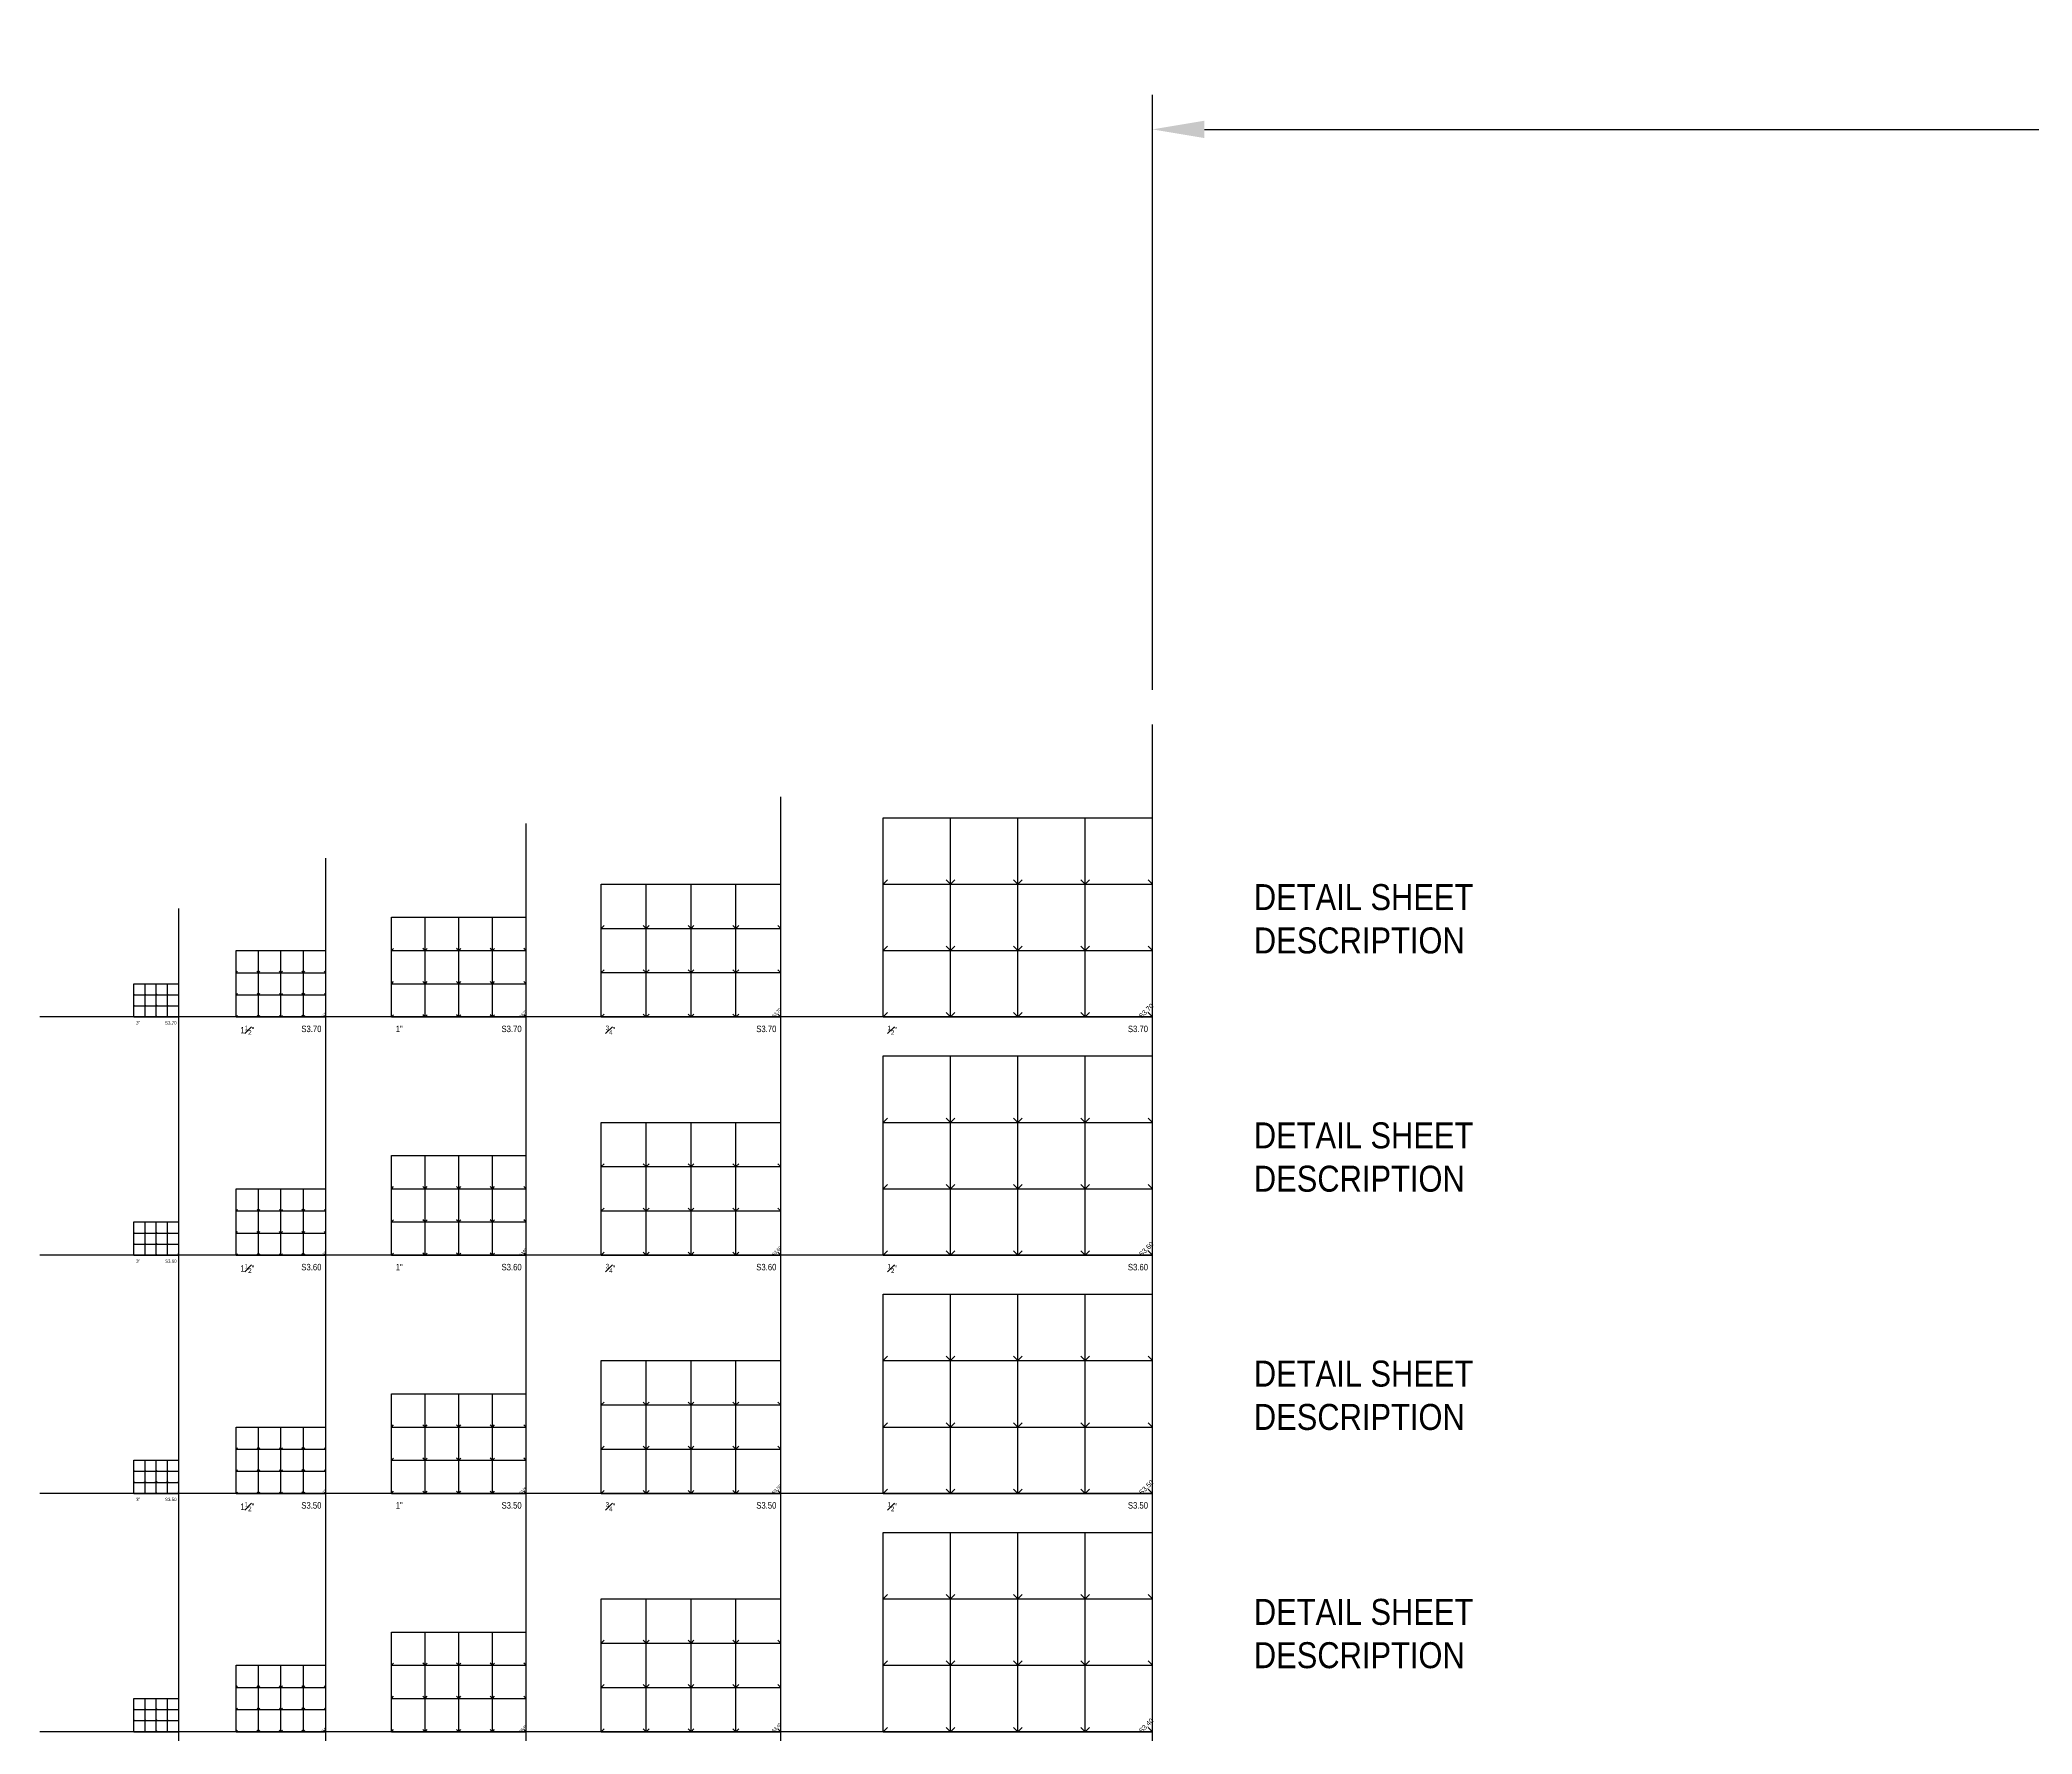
# Model space of a CAD drawing. Header units: inches. Extents: x -2661 to 42767, y -1222 to 9099.
# Drawn here: x 2609 to 8129, y 4406 to 9099 of the extents above; entities that cross this region are included whole.
import ezdxf

# ---------------------------------------------------------------- set-up
doc = ezdxf.new("R2010")
doc.units = ezdxf.units.IN
doc.header["$LTSCALE"] = 12
doc.header["$MEASUREMENT"] = 0
doc.header["$PDMODE"] = 3
doc.linetypes.add('HIDDEN2', pattern=[0.1875, 0.125, -0.0625])
doc.layers.get('0').update_dxf_attribs({"linetype": 'CONTINUOUS'})
doc.layers.get('DefPoints').update_dxf_attribs({"color": 251, "linetype": 'CONTINUOUS'})
doc.layers.add('DESIGNER COMMENTS', color=221, linetype='CONTINUOUS', plot=False)
doc.layers.add('S-ANNO-GRID-NONPLOT', color=251, linetype='CONTINUOUS', plot=False)
doc.styles.add('Arial', font='arial.ttf', dxfattribs={"width": 0.85})
doc.dimstyles.get("Standard").update_dxf_attribs({"dimtxt": 0.125, "dimasz": 0.125, "dimexe": 0.0625, "dimexo": 0.0625, "dimgap": 0.0625, "dimtad": 1, "dimdec": 3, "dimzin": 3, "dimdsep": 46, "dimlunit": 4, "dimtxsty": 'Arial', "dimcen": 0.09375, "dimclrd": 256, "dimclre": 256, "dimclrt": 256, "dimadec": 0, "dimazin": 0, "dimtfac": 1, "dimtdec": 3, "dimtix": 1, "dimtmove": 0, "dimatfit": 3, "dimfxl": 1, "dimfrac": 2, "dimtolj": 1, "dimtzin": 0, "dimarcsym": 0})

# ---------------------------------------------------------------- blocks, each defined once
blk = doc.blocks.new('*D222')
at = {"layer": 'DefPoints', "color": 0, "transparency": 16777216}
for p in [(11691.4, 8851.2), (5691.4, 7202.4), (11691.4, 7136.7)]:
    blk.add_point(p, dxfattribs=at)
at = {"layer": 'S-ANNO-GRID-NONPLOT', "lineweight": -2, "transparency": 16777216}
for p, q in [((5691.4, 7298.4), (5691.4, 8947.2)), ((11691.4, 7232.7), (11691.4, 8947.2)), ((5835.4, 8851.2), (11547.4, 8851.2))]:
    blk.add_line(p, q, dxfattribs=at)
at = {"layer": 'S-ANNO-GRID-NONPLOT', "transparency": 16777216}
for points in [[(5835.4, 8875.2), (5835.4, 8827.2), (5691.4, 8851.2)], [(11547.4, 8875.2), (11547.4, 8827.2), (11691.4, 8851.2)]]:
    blk.add_solid(points, dxfattribs=at)
at = {"layer": 'S-ANNO-GRID-NONPLOT', "transparency": 16777216, "insert": (8691.4, 8973.2), "char_height": 192, "attachment_point": 5, "style": 'Arial'}
blk.add_mtext('\\A1;500\'-0"', dxfattribs=at)
blk = doc.blocks.new('Se_GRID 24x36')
for p, q in [((0, 23), (7.77, 23)), ((0, 15.33), (0, 23)), ((7.77, 0), (7.77, 23)), ((7.77, 23), (15.53, 23)), ((15.53, 0), (15.53, 23)), ((15.53, 23), (23.3, 23)), ((23.3, 0), (23.3, 23)), ((23.3, 23), (31.07, 23)), ((31.07, 15.33), (31.07, 23)), ((0, 15.33), (0.5, 15.83)), ((0, 7.67), (0, 15.33)), ((0, 15.33), (7.77, 15.33)), ((7.77, 15.33), (8.27, 15.83)), ((7.77, 15.33), (15.53, 15.33)), ((15.53, 15.33), (16.03, 15.83)), ((15.53, 15.33), (23.3, 15.33)), ((23.3, 15.33), (23.8, 15.83)), ((23.3, 15.33), (31.07, 15.33)), ((31.07, 7.67), (31.07, 15.33)), ((0, 7.67), (0.5, 8.17)), ((0, 0), (0, 7.67)), ((0, 7.67), (7.77, 7.67)), ((7.77, 7.67), (8.27, 8.17)), ((7.77, 7.67), (15.53, 7.67)), ((15.53, 7.67), (16.03, 8.17)), ((15.53, 7.67), (23.3, 7.67)), ((23.3, 7.67), (23.8, 8.17)), ((23.3, 7.67), (31.07, 7.67)), ((31.07, 0), (31.07, 7.67)), ((0, 0), (0.5, 0.5)), ((0, 0), (7.77, 0)), ((7.77, 0), (8.27, 0.5)), ((7.77, 0), (15.53, 0)), ((15.53, 0), (16.03, 0.5)), ((23.3, 0), (23.8, 0.5)), ((15.53, 0), (23.3, 0)), ((23.3, 0), (31.07, 0))]:
    blk.add_line(p, q)
at = {"linetype": 'HIDDEN2'}
for p, q in [((7.77, 15.33), (7.27, 15.83)), ((15.53, 15.33), (15.03, 15.83)), ((23.3, 15.33), (22.8, 15.83)), ((31.07, 15.33), (30.57, 15.83)), ((7.77, 7.67), (7.27, 8.17)), ((15.53, 7.67), (15.03, 8.17)), ((23.3, 7.67), (22.8, 8.17)), ((31.07, 7.67), (30.57, 8.17)), ((7.77, 0), (7.27, 0.5)), ((15.53, 0), (15.03, 0.5)), ((23.3, 0), (22.8, 0.5)), ((31.07, 0), (30.57, 0.5))]:
    blk.add_line(p, q, dxfattribs=at)

msp = doc.modelspace()

# ---------------------------------------------------------------- linework, layer by layer
at = {"layer": 'S-ANNO-GRID-NONPLOT'}
for p, q in [((5691.43095, 1772.36325), (5691.43095, 7202.39494)), ((4661.78271, 1772.36325), (4661.78271, 7001.85215)), ((3955.98708, 1772.36325), (3955.98708, 6928.42704)), ((3401.30585, 1772.36325), (3401.30585, 6832.16849)), ((2993.82826, 1772.36325), (2993.82826, 6692.49623)), ((5691.43095, 6392.36325), (2609.0403, 6392.36325)), ((5691.43095, 5732.36325), (2609.0403, 5732.36325)), ((5691.43095, 5072.36325), (2609.0403, 5072.36325)), ((5691.43095, 4412.36325), (2609.0403, 4412.36325))]:
    msp.add_line(p, q, dxfattribs=at)

# ---------------------------------------------------------------- block references
for p, xscale, yscale, zscale in [((4945.75816, 6392.36325), 24, 24, 24), ((4164.66751, 6392.36325), 16, 16, 16), ((3583.15069, 6392.36325), 12, 12, 12), ((3152.74825, 6392.36325), 8, 8, 8), ((2869.54946, 6392.36325), 4, 4, 4), ((4945.75816, 5732.36325), 24, 24, 24), ((4164.66751, 5732.36325), 16, 16, 16), ((3583.15069, 5732.36325), 12, 12, 12), ((3152.74825, 5732.36325), 8, 8, 8), ((2869.54946, 5732.36325), 4, 4, 4), ((4945.75816, 5072.36325), 24, 24, 24), ((4164.66751, 5072.36325), 16, 16, 16), ((3583.15069, 5072.36325), 12, 12, 12), ((3152.74825, 5072.36325), 8, 8, 8), ((2869.54946, 5072.36325), 4, 4, 4), ((4945.75816, 4412.36325), 24, 24, 24), ((4164.66751, 4412.36325), 16, 16, 16), ((3583.15069, 4412.36325), 12, 12, 12), ((3152.74825, 4412.36325), 8, 8, 8), ((2869.54946, 4412.36325), 4, 4, 4)]:
    msp.add_blockref('Se_GRID 24x36', p, dxfattribs=dict(at, xscale=xscale, yscale=yscale, zscale=zscale))

# ---------------------------------------------------------------- texts
at = {"layer": 'DESIGNER COMMENTS', "color": 191, "char_height": 72, "width": 693.3801297, "attachment_point": 1, "style": 'Arial'}
for insert in [(5972.62974, 6760.36325), (5972.62974, 6100.36325), (5972.62974, 5440.36325), (5972.62974, 4780.36325)]:
    msp.add_mtext('\\A1;{\\C191;DETAIL SHEET DESCRIPTION}', dxfattribs=dict(at, insert=insert))
at = {"layer": 'S-ANNO-GRID-NONPLOT', "attachment_point": 5, "rotation": 45, "style": 'Arial'}
for s, insert, char_height, width in [('S3.70', (3395.649, 6398.02011), 4.5, 14.7743969), ('S3.70', (3947.5018, 6400.84854), 6.75, 22.1615954), ('S3.70', (4650.469, 6403.67696), 9, 29.5487939), ('S3.70', (5674.46039, 6409.33382), 13.5, 44.3231908), ('S3.70', (2990.99984, 6395.19168), 2.25, 7.3871985), ('S3.60', (3395.649, 5738.02011), 4.5, 14.7743969), ('S3.60', (3947.5018, 5740.84854), 6.75, 22.1615954), ('S3.60', (4650.469, 5743.67696), 9, 29.5487939), ('S3.60', (5674.46039, 5749.33382), 13.5, 44.3231908), ('S3.60', (2990.99984, 5735.19168), 2.25, 7.3871985), ('S3.50', (3395.649, 5078.02011), 4.5, 14.7743969), ('S3.50', (3947.5018, 5080.84854), 6.75, 22.1615954), ('S3.50', (4650.469, 5083.67696), 9, 29.5487939), ('S3.50', (5674.46039, 5089.33382), 13.5, 44.3231908), ('S3.50', (2990.99984, 5075.19168), 2.25, 7.3871985), ('S3.40', (2990.99984, 4415.19168), 2.25, 7.3871985), ('S3.40', (3395.649, 4418.02011), 4.5, 14.7743969), ('S3.40', (3947.5018, 4420.84854), 6.75, 22.1615954), ('S3.40', (4650.469, 4423.67696), 9, 29.5487939), ('S3.40', (5674.46039, 4429.33382), 13.5, 44.3231908)]:
    msp.add_mtext(s, dxfattribs=dict(at, insert=insert, char_height=char_height, width=width))
at = {"layer": 'S-ANNO-GRID-NONPLOT', "color": 191, "style": 'Arial'}
for s, insert, char_height, width, attachment_point in [('3"', (2875.54946, 6380.36325), 9, 29.5487939, 1), ('S3.70', (2987.82826, 6380.36325), 9, 29.5487939, 3), ('\\A1;1{\\H0.7x;\\S1#2;}"', (3164.74825, 6368.36325), 18, 59.0975878, 1), ('S3.70', (3389.30585, 6368.36325), 18, 59.0975878, 3), ('1"', (3595.15069, 6368.36325), 18, 59.0975878, 1), ('S3.70', (3943.98708, 6368.36325), 18, 59.0975878, 3), ('\\A1;{\\H0.7x;\\S3#4;}"', (4176.66751, 6368.36325), 18, 59.0975878, 1), ('S3.70', (4649.78271, 6368.36325), 18, 59.0975878, 3), ('\\A1;{\\H0.7x;\\S1#2;}"', (4957.75816, 6368.36325), 18, 59.0975878, 1), ('S3.70', (5679.43095, 6368.36325), 18, 59.0975878, 3), ('3"', (2875.54946, 5720.36325), 9, 29.5487939, 1), ('S3.60', (2987.82826, 5720.36325), 9, 29.5487939, 3), ('\\A1;1{\\H0.7x;\\S1#2;}"', (3164.74825, 5708.36325), 18, 59.0975878, 1), ('S3.60', (3389.30585, 5708.36325), 18, 59.0975878, 3), ('1"', (3595.15069, 5708.36325), 18, 59.0975878, 1), ('S3.60', (3943.98708, 5708.36325), 18, 59.0975878, 3), ('\\A1;{\\H0.7x;\\S3#4;}"', (4176.66751, 5708.36325), 18, 59.0975878, 1), ('S3.60', (4649.78271, 5708.36325), 18, 59.0975878, 3), ('\\A1;{\\H0.7x;\\S1#2;}"', (4957.75816, 5708.36325), 18, 59.0975878, 1), ('S3.60', (5679.43095, 5708.36325), 18, 59.0975878, 3), ('3"', (2875.54946, 5060.36325), 9, 29.5487939, 1), ('S3.50', (2987.82826, 5060.36325), 9, 29.5487939, 3), ('\\A1;1{\\H0.7x;\\S1#2;}"', (3164.74825, 5048.36325), 18, 59.0975878, 1), ('S3.50', (3389.30585, 5048.36325), 18, 59.0975878, 3), ('1"', (3595.15069, 5048.36325), 18, 59.0975878, 1), ('S3.50', (3943.98708, 5048.36325), 18, 59.0975878, 3), ('\\A1;{\\H0.7x;\\S3#4;}"', (4176.66751, 5048.36325), 18, 59.0975878, 1), ('S3.50', (4649.78271, 5048.36325), 18, 59.0975878, 3), ('\\A1;{\\H0.7x;\\S1#2;}"', (4957.75816, 5048.36325), 18, 59.0975878, 1), ('S3.50', (5679.43095, 5048.36325), 18, 59.0975878, 3)]:
    msp.add_mtext(s, dxfattribs=dict(at, insert=insert, char_height=char_height, width=width, attachment_point=attachment_point))

# ---------------------------------------------------------------- dimensions: what is measured, and where the dimension line sits
at = {"layer": 'S-ANNO-GRID-NONPLOT'}
dim = msp.add_linear_dim(base=(11691.43095, 8851.18318), p1=(5691.43095, 7202.39494), p2=(11691.43095, 7136.65841), dimstyle='Standard', override={"dimscale": 24, "dimtxt": 8, "dimasz": 6, "dimexe": 4, "dimexo": 4, "dimgap": 1}, dxfattribs=at)
dim.commit()
dim.dimension.update_dxf_attribs({"geometry": '*D222', "text_midpoint": (8691.43095, 8973.21319)})

doc.saveas('drawing.dxf')
